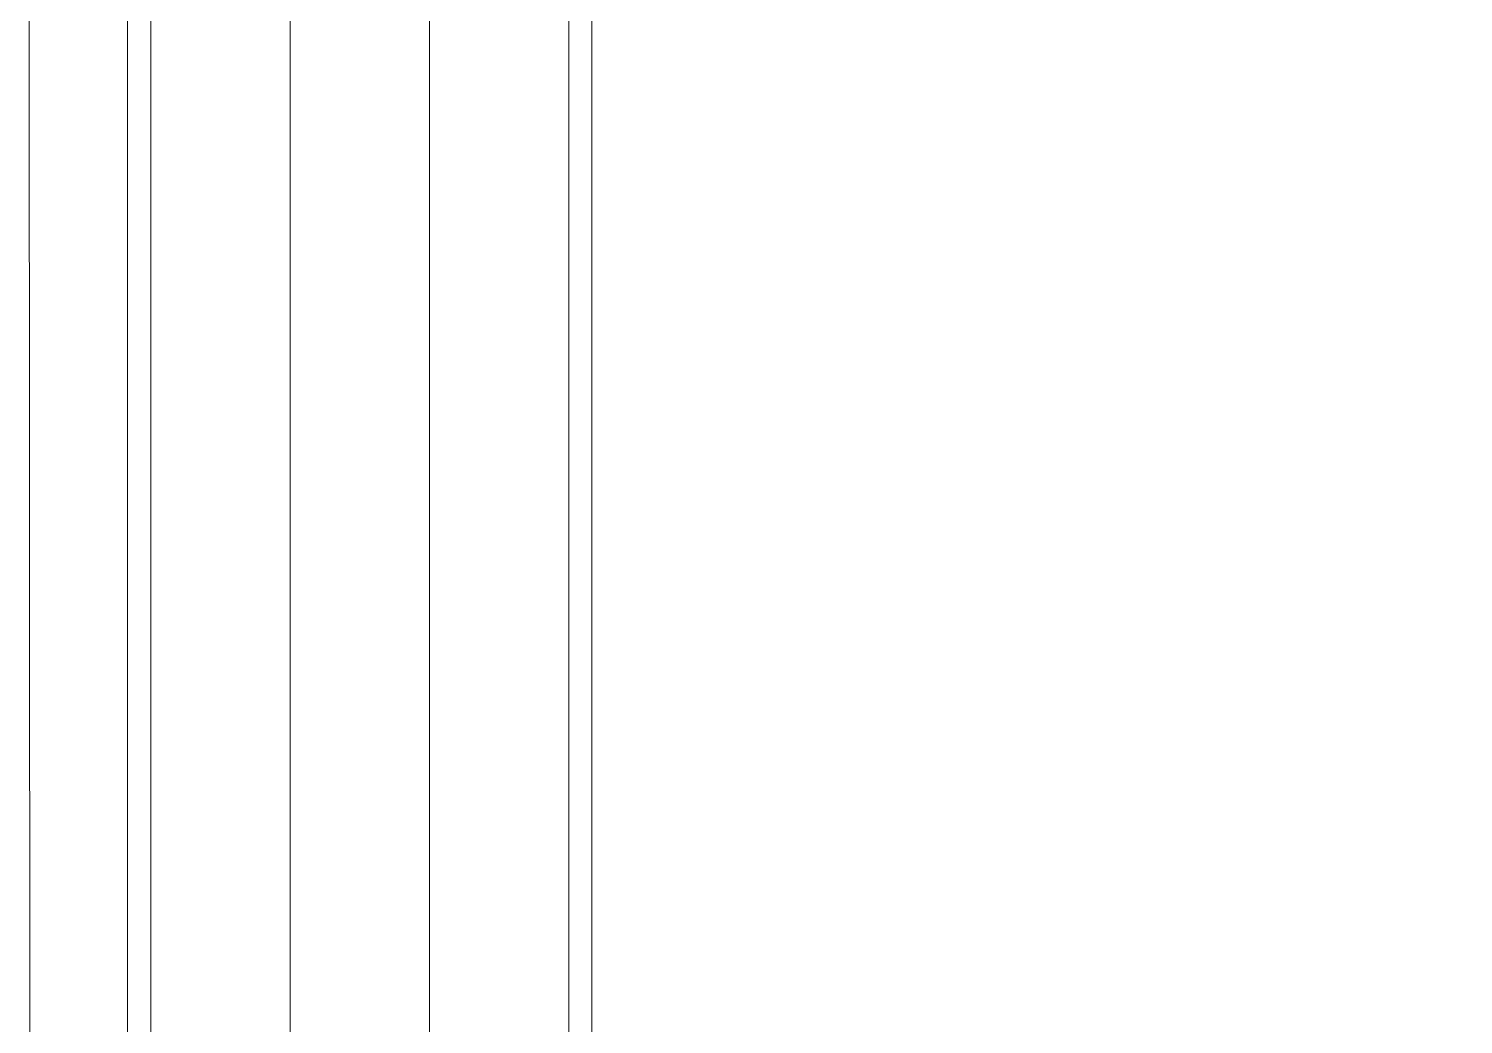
# Model space of a CAD drawing. Extents: x -2749 to 23780, y -1311 to 8245.
# Drawn here: x 1158.2 to 1220, y 741.2 to 784.1 of the extents above; entities that cross this region are included whole.
import ezdxf

# ---------------------------------------------------------------- set-up
doc = ezdxf.new("R2010")
doc.units = 0
doc.header["$MEASUREMENT"] = 0
doc.layers.get('0').update_dxf_attribs({"color": 9, "lineweight": 9})
for name, color, linetype, lineweight in [('06D', 9, 'Continuous', 9), ('11', 9, 'Continuous', 9), ('30', 251, 'Continuous', 9), ('33', 9, 'BATTING', 9), ('40B', 9, 'Continuous', 9)]:
    doc.layers.add(name, color=color, linetype=linetype, lineweight=lineweight)
doc.linetypes.add('BATTING', pattern='A,0.0001,-0.1,[134,ltypeshp.shx,S=0.1,R=0,X=-0.1,Y=0],-0.2,[134,ltypeshp.shx,S=0.1,R=180,X=0.1,Y=0],-0.1', length=0.4001)

# ---------------------------------------------------------------- blocks, each defined once
blk = doc.blocks.new('p-zemin kat')
at = {"layer": '06D'}
blk.add_lwpolyline([(1175.5, 425), (1175.5, 818), (1169.5, 818), (1169.5, 332), (1692.557, 332), (1692.557, 338), (1262.5, 338)], dxfattribs=at)
at = {"layer": '11'}
for points in [[(1182.5, 425), (1182.5, 825), (1162.5, 825), (1162.5, 325), (1699.557, 325), (1699.557, 345), (1262.5, 345)], [(1181.5, 425), (1181.5, 824), (1163.5, 824), (1163.5, 326), (1698.557, 326), (1698.557, 344), (1262.5, 344)]]:
    blk.add_lwpolyline(points, dxfattribs=at)
at = {"layer": '33', "ltscale": 0.4}
blk.add_lwpolyline([(1719.257, 321), (1158.504, 321), (1158.247, 827.217)], dxfattribs=at)
at = {"layer": '40B'}
blk.add_lwpolyline([(3287.328, 2825), (2222.5, 2825), (2222.5, 2815), (1955, 2815), (1955, 1945), (1959.5, 1945), (1959.5, 1385), (1162.5, 1385), (1162.5, 730), (1392.5, 730), (1392.5, 325), (1522.5, 325), (1522.5, 725), (1802.596, 725), (1802.596, 730), (1831.783, 791.16), (1935.267, 740.054, -0.306949), (4278.593, 2070.681, 0.001238)], format="xyb", dxfattribs=at)

msp = doc.modelspace()

# ---------------------------------------------------------------- linework, layer by layer
at = {"layer": '30'}
msp.add_lwpolyline([(4292.45, 2243.323, 0.306966), (1779.976, 816.745), (1738.602, 837.178, 0.011281), (1688.646, 730), (1517.5, 730), (1517.5, 347), (1397.5, 347), (1397.5, 735), (1182.5, 735), (1182.5, 1355), (1964.5, 1355), (1964.5, 2480), (1964.5, 2652), (1964.5, 2803), (1964.5, 2827), (2200.5, 2827), (2200.5, 2803), (2200.5, 2803), (2407.825, 2803), (2580.5, 2803)], format="xyb", dxfattribs=at)

# ---------------------------------------------------------------- block references
msp.add_blockref('p-zemin kat', (0, 0))

doc.saveas('drawing.dxf')
